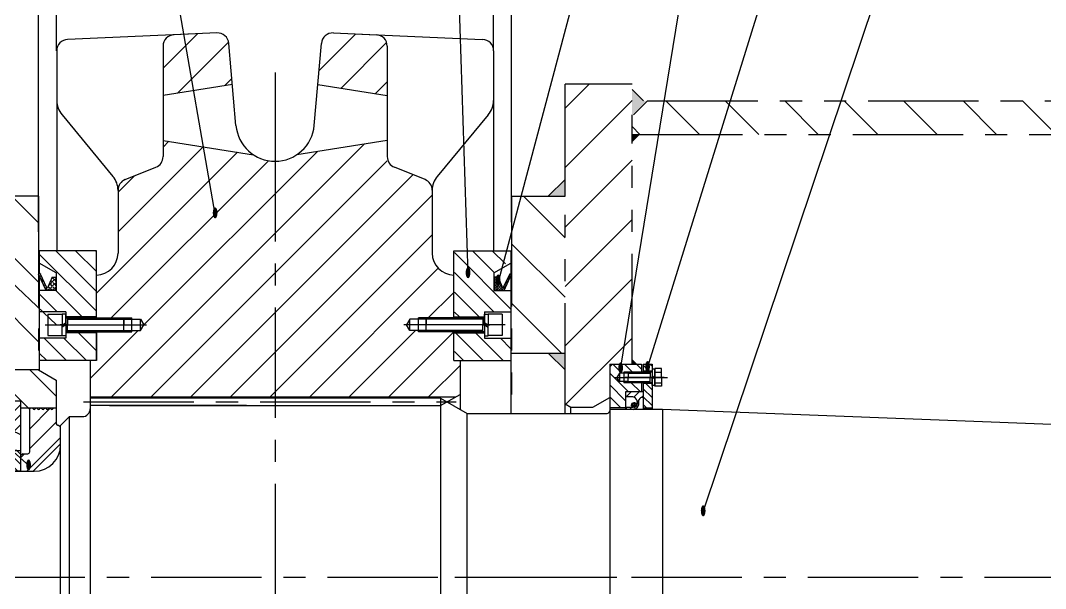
# Model space of a CAD drawing. Header units: millimetres. Extents: x -2 to 4202, y -110 to 2972.
# Drawn here: x 939 to 2100, y 1665 to 2309 of the extents above; entities that cross this region are included whole.
import ezdxf
from ezdxf.enums import TextEntityAlignment as Align

# ---------------------------------------------------------------- set-up
doc = ezdxf.new("R2010")
doc.units = ezdxf.units.MM
doc.header["$LTSCALE"] = 100
doc.linetypes.add('G', pattern=[2, 1.25, -0.25, 0.25, -0.25])
doc.linetypes.add('K', pattern=[2.5, 1.25, -0.25, 0.25, -0.25, 0.25, -0.25])
for name, color, linetype in [('01', 7, 'Continuous'), ('02', 1, 'Continuous'), ('05', 4, 'G'), ('07', 6, 'K'), ('08', 1, 'Continuous'), ('10', 1, 'Continuous'), ('11', 3, 'Continuous')]:
    doc.layers.add(name, color=color, linetype=linetype)
doc.styles.get("Standard").update_dxf_attribs({"font": 'isocp', "width": 0.707, "bigfont": 'intecad.shx'})
doc.dimstyles.new('INTE', dxfattribs={"dimscale": 10, "dimtxt": 3.5, "dimasz": 3, "dimexe": 3, "dimexo": 0, "dimgap": 1, "dimtad": 1, "dimdec": 3, "dimdsep": 46, "dimtxsty": 'Standard', "dimcen": 0, "dimclrd": 1, "dimclre": 1, "dimclrt": 3, "dimaunit": 1, "dimadec": 0, "dimazin": 0, "dimtfac": 1, "dimtdec": 3, "dimtmove": 0, "dimatfit": 0, "dimfxl": 0, "dimarcsym": 0})
pattern_1 = [(315, (-2962.98, 6783.264), (33.67596, 33.67596), [])]

# ---------------------------------------------------------------- blocks, each defined once
blk = doc.blocks.new('etgregres')
at = {"layer": '02'}
for p, q in [((630.2, 1536.3), (585.2, 1581.3)), ((585.3, 1536.3), (552.6, 1569)), ((675.1, 1536.3), (640.1, 1571.3)), ((720, 1536.3), (685, 1571.3)), ((764.9, 1536.3), (729.9, 1571.3)), ((818.8, 1527.3), (774.8, 1571.3)), ((849.6, 1541.4), (819.7, 1571.3)), ((849.6, 1137.3), (841.6, 1145.3)), ((616.2, 1101.3), (581.2, 1136.3)), ((661.1, 1101.3), (626.1, 1136.3)), ((706, 1101.3), (671, 1136.3)), ((750.9, 1101.3), (715.9, 1136.3)), ((795.8, 1101.3), (760.8, 1136.3)), ((836.6, 1105.3), (805.7, 1136.3)), ((581.3, 1091.3), (552.6, 1120))]:
    blk.add_line(p, q, dxfattribs=at)
blk = doc.blocks.new('wertgreter')
at = {"layer": '10'}
h = blk.add_hatch(dxfattribs=at)
h.set_pattern_fill('U', color=256, scale=8, angle=45, style=0, pattern_type=0)
h.set_pattern_definition([(45, (-492.103, 1336.257), (-5.65685, 5.65685), [])])
edge = h.paths.add_edge_path()
edge.add_line((-652.1, 1536.3), (-652.1, 1497.5))
edge.add_arc((-572.1, 1336.3), 180, 90.9815, 116.3878, ccw=False)
edge.add_line((-575.2, 1516.2), (-575.2, 1532.7))
edge.add_line((-575.2, 1532.7), (-577.7, 1536.3))
edge.add_line((-577.7, 1536.3), (-652.1, 1536.3))
edge = h.paths.add_edge_path()
edge.add_line((-492.1, 1536.3), (-566.6, 1536.3))
edge.add_line((-566.6, 1536.3), (-569, 1532.7))
edge.add_line((-569, 1532.7), (-569, 1516.2))
edge.add_arc((-572.1, 1336.3), 180, 63.6122, 89.0185, ccw=False)
edge.add_line((-492.1, 1497.5), (-492.1, 1536.3))
edge = h.paths.add_edge_path()
edge.add_line((-652.1, 1175), (-652.1, 1136.3))
edge.add_line((-652.1, 1136.3), (-577.7, 1136.3))
edge.add_line((-577.7, 1136.3), (-575.2, 1139.8))
edge.add_line((-575.2, 1139.8), (-575.2, 1156.3))
edge.add_arc((-572.1, 1336.3), 180, 243.6122, 269.0185, ccw=False)
edge = h.paths.add_edge_path()
edge.add_line((-492.1, 1136.3), (-492.1, 1175))
edge.add_arc((-572.1, 1336.3), 180, 270.9815, 296.3878, ccw=False)
edge.add_line((-569, 1156.3), (-569, 1139.8))
edge.add_line((-569, 1139.8), (-566.6, 1136.3))
edge.add_line((-566.6, 1136.3), (-492.1, 1136.3))
h = blk.add_hatch(dxfattribs=at)
h.set_pattern_fill('U', color=256, scale=2, angle=45, style=0, pattern_type=0)
h.set_pattern_definition([(45, (-492.1026, 1336.2573), (-1.414214, 1.414214), [])])
h.paths.add_polyline_path([(-572.1, 1504.1), (-589.3, 1504.1), (-586.6, 1494.1), (-572.1, 1494.1), (-557.6, 1494.1), (-554.9, 1504.1)])
h.paths.add_polyline_path([(-554.9, 1168.4), (-557.6, 1178.4), (-572.1, 1178.4), (-586.6, 1178.4), (-589.3, 1168.4), (-572.1, 1168.4)])
h = blk.add_hatch(dxfattribs=at)
h.set_pattern_fill('U', color=256, scale=8, angle=135, style=0, pattern_type=0)
h.set_pattern_definition([(135, (-492.103, 1336.257), (-5.65685, -5.65685), [])])
edge = h.paths.add_edge_path()
edge.add_line((-652.1, 1479.7), (-652.1, 1456.3))
edge.add_line((-652.1, 1456.3), (-492.1, 1456.3))
edge.add_line((-492.1, 1456.3), (-492.1, 1479.7))
edge.add_arc((-492.1, 1636.3), 156.5, 245.2592, 270, ccw=False)
edge.add_line((-557.6, 1494.1), (-572.1, 1494.1))
edge.add_line((-572.1, 1494.1), (-586.6, 1494.1))
edge.add_arc((-652.1, 1636.3), 156.5, 270, 294.7408, ccw=False)
edge = h.paths.add_edge_path()
edge.add_line((-586.6, 1178.4), (-572.1, 1178.4))
edge.add_line((-572.1, 1178.4), (-557.6, 1178.4))
edge.add_arc((-492.1, 1036.3), 156.5, 90, 114.7408, ccw=False)
edge.add_line((-492.1, 1192.8), (-492.1, 1216.2))
edge.add_line((-492.1, 1216.2), (-652.1, 1216.3))
edge.add_line((-652.1, 1216.3), (-652.1, 1192.8))
edge.add_arc((-652.1, 1036.3), 156.5, 65.2592, 90, ccw=False)
at = {"layer": '01'}
for p, q in [((-652.1, 1456.3), (-652.1, 1536.3)), ((-577.7, 1536.3), (-652.1, 1536.3)), ((-575.2, 1532.7), (-577.7, 1536.3)), ((-569, 1532.7), (-566.6, 1536.3)), ((-566.6, 1536.3), (-492.1, 1536.3)), ((-492.1, 1456.3), (-492.1, 1536.3)), ((-575.2, 1516.2), (-575.2, 1532.7)), ((-575.2, 1532.7), (-572.1, 1532.7)), ((-569, 1532.7), (-572.1, 1532.7)), ((-569, 1516.2), (-569, 1532.7)), ((-592.2, 1515.1), (-586.6, 1494.1)), ((-552, 1515.1), (-557.6, 1494.1)), ((-643.7, 1501.4), (-638.1, 1480.4)), ((-572.1, 1504.1), (-589.3, 1504.1)), ((-572.1, 1504.1), (-554.9, 1504.1)), ((-500.5, 1501.4), (-506.1, 1480.4)), ((-586.6, 1494.1), (-572.1, 1494.1)), ((-557.6, 1494.1), (-572.1, 1494.1)), ((-492.1, 1456.3), (-652.1, 1456.3)), ((-652.1, 1216.3), (-652.1, 1136.3)), ((-492.1, 1216.3), (-652.1, 1216.3)), ((-492.1, 1216.3), (-492.1, 1136.3)), ((-643.7, 1171.1), (-638.1, 1192.2)), ((-500.5, 1171.1), (-506.1, 1192.2)), ((-592.2, 1157.4), (-586.6, 1178.4)), ((-586.6, 1178.4), (-572.1, 1178.4)), ((-557.6, 1178.4), (-572.1, 1178.4)), ((-552, 1157.4), (-557.6, 1178.4)), ((-572.1, 1168.4), (-589.3, 1168.4)), ((-572.1, 1168.4), (-554.9, 1168.4)), ((-575.2, 1156.3), (-575.2, 1139.8)), ((-569, 1156.3), (-569, 1139.8)), ((-575.2, 1139.8), (-577.7, 1136.3)), ((-575.2, 1139.8), (-572.1, 1139.8)), ((-569, 1139.8), (-572.1, 1139.8)), ((-569, 1139.8), (-566.6, 1136.3)), ((-577.7, 1136.3), (-652.1, 1136.3)), ((-566.6, 1136.3), (-492.1, 1136.3))]:
    blk.add_line(p, q, dxfattribs=at)
for centre, radius, start, end in [((-572.1, 1336.3), 180, 90, 116.3878), ((-572.1, 1336.3), 180, 63.6122, 90), ((-652.1, 1636.3), 156.5, 270, 294.7408), ((-492.1, 1636.3), 156.5, 245.2592, 270), ((-652.1, 1036.3), 156.5, 65.2592, 90), ((-492.1, 1036.3), 156.5, 90, 114.7408), ((-572.1, 1336.3), 180, 243.6122, 270), ((-572.1, 1336.3), 180, 270, 296.3878)]:
    blk.add_arc(centre, radius, start, end, dxfattribs=at)
blk = doc.blocks.new('*U295')
at = {"layer": '01'}
for p, q in [((-12.2, 4.1), (-12.2, 0)), ((0, 4.1), (-12.2, 4.1)), ((-12.2, 0), (0, 0)), ((0, 0), (-2.4, 4.1)), ((0, 4.1), (2.4, 0)), ((0, 4.1), (12.2, 4.1)), ((12.2, 0), (0, 0)), ((12.2, 4.1), (12.2, 0))]:
    blk.add_line(p, q, dxfattribs=at)
at = {"layer": '05'}
blk.add_line((0, 6.2), (0, -2.1), dxfattribs=at)
blk = doc.blocks.new('*D317')
at = {"layer": '08', "color": 1, "lineweight": -2}
for p, q in [((979.6, 2274.6), (979.6, 2409.7)), ((1474.6, 2274.6), (1474.6, 2409.7)), ((1009.6, 2379.7), (1444.6, 2379.7))]:
    blk.add_line(p, q, dxfattribs=at)
at = {"layer": '08', "color": 1}
for points in [[(1009.6, 2384.7), (1009.6, 2374.7), (979.6, 2379.7)], [(1444.6, 2384.7), (1444.6, 2374.7), (1474.6, 2379.7)]]:
    blk.add_solid(points, dxfattribs=at)
at = {"layer": 'Defpoints', "color": 0}
for p in [(1474.6, 2379.7), (979.6, 2274.6), (1474.6, 2274.6)]:
    blk.add_point(p, dxfattribs=at)
at = {"layer": '08', "color": 3, "insert": (1227.1, 2407.2), "char_height": 35, "attachment_point": 5}
blk.add_mtext('495', dxfattribs=at)
blk = doc.blocks.new('*U297')
at = {"layer": '01'}
for p, q in [((-9.2, 3.1), (-9.2, 0)), ((0, 3.1), (-9.2, 3.1)), ((-9.2, 0), (0, 0)), ((0, 0), (-1.8, 3.1)), ((0, 3.1), (1.8, 0)), ((0, 3.1), (9.2, 3.1)), ((9.2, 0), (0, 0)), ((9.2, 3.1), (9.2, 0))]:
    blk.add_line(p, q, dxfattribs=at)
at = {"layer": '05'}
blk.add_line((0, 5.2), (0, -2.1), dxfattribs=at)
blk = doc.blocks.new('*D319')
at = {"layer": '08', "color": 1, "lineweight": -2}
for p, q in [((959.1, 2069.6), (959.1, 2472.9)), ((1495.1, 2080.5), (1495.1, 2472.9)), ((989.1, 2442.9), (1465.1, 2442.9))]:
    blk.add_line(p, q, dxfattribs=at)
at = {"layer": '08', "color": 1}
for points in [[(989.1, 2447.9), (989.1, 2437.9), (959.1, 2442.9)], [(1465.1, 2447.9), (1465.1, 2437.9), (1495.1, 2442.9)]]:
    blk.add_solid(points, dxfattribs=at)
at = {"layer": 'Defpoints', "color": 0}
for p in [(1495.1, 2442.9), (1495.1, 2080.5), (959.1, 2069.6)]:
    blk.add_point(p, dxfattribs=at)
at = {"layer": '08', "color": 3, "insert": (1227.1, 2470.4), "char_height": 35, "attachment_point": 5}
blk.add_mtext('536', dxfattribs=at)
blk = doc.blocks.new('*D323')
at = {"layer": '08', "color": 1, "lineweight": -2}
for p, q in [((632.1, 1997.9), (632.1, 2548.2)), ((2518, 1859.9), (2518, 2548.2)), ((662.1, 2518.2), (2488, 2518.2))]:
    blk.add_line(p, q, dxfattribs=at)
at = {"layer": '08', "color": 1}
for points in [[(662.1, 2523.2), (662.1, 2513.2), (632.1, 2518.2)], [(2488, 2523.2), (2488, 2513.2), (2518, 2518.2)]]:
    blk.add_solid(points, dxfattribs=at)
at = {"layer": 'Defpoints', "color": 0}
for p in [(2518, 2518.2), (632.1, 1997.9), (2518, 1859.9)]:
    blk.add_point(p, dxfattribs=at)
at = {"layer": '08', "color": 3, "insert": (1575.1, 2545.7), "char_height": 35, "attachment_point": 5}
blk.add_mtext('1885.9', dxfattribs=at)

msp = doc.modelspace()

# ---------------------------------------------------------------- hatches: boundary and pattern name
at = {"layer": '02', "linetype": 'Continuous'}
h = msp.add_hatch(dxfattribs=at)
h.set_pattern_fill('ANSI31', color=1, scale=10, style=0)
h.set_pattern_definition([(45, (-1408.153, 240.72), (-22.45064, 22.45064), [])])
h.paths.add_polyline_path([(1174.6481, 2283.136, 0.401490667), (1161.1305, 2294.9906), (1112.5571, 2292.8698, 0.401490667), (1100.1241, 2279.8822), (1100.1241, 2224.1122), (1178.7203, 2236.5906)])
h.paths.add_polyline_path([(1354.1241, 2279.8822, 0.401490667), (1341.6912, 2292.8698), (1317.4045, 2293.9302), (1293.1178, 2294.9906, 0.401490667), (1279.6002, 2283.136), (1275.528, 2236.5906), (1354.1241, 2224.1122)])
h.paths.add_polyline_path([(1405.1241, 2116.6268, 0.306216487), (1396.9726, 2128.6888), (1362.2757, 2142.6356), (1354.1241, 2145.9122), (1354.1241, 2154.6976), (1354.1241, 2173.1122), (1251.7726, 2156.8622, -0.147822369), (1227.1241, 2149.4122), (1227.1241, 2137.8373), (1227.1241, 1882.4122), (1431.0742, 1882.4122), (1436.6241, 1885.6165), (1436.6241, 1923.7822), (1429.5741, 1923.7822), (1429.5741, 1955.9122), (1389.5741, 1955.9122), (1389.5741, 1957.5122), (1379.5741, 1957.5122), (1375.8791, 1963.9122), (1379.5741, 1970.3122), (1389.5741, 1970.3122), (1389.5741, 1971.9122), (1429.5741, 1971.9122), (1429.5741, 2020.4182, -0.407783976), (1405.1241, 2045.4122)])
h.paths.add_polyline_path([(1429.5741, 1432.0422), (1436.6241, 1432.0422), (1436.6241, 1470.2079), (1431.0742, 1473.4122), (1227.1241, 1473.4122), (1227.1241, 1206.4122, -0.388878732), (1271.4548, 1165.7906), (1281.8646, 1046.8062, 0.388878732), (1294.8151, 1034.9392), (1462.1912, 1042.247, 0.401490667), (1474.6241, 1055.2346), (1474.6241, 1137.4175, 0.169751358), (1469.1793, 1152.9929), (1410.8623, 1223.4768, -0.17454461), (1405.1241, 1239.4136), (1405.1241, 1310.4122, -0.407783976), (1429.5741, 1335.4061)])
h.paths.add_polyline_path([(1227.1241, 1473.4122), (1023.1741, 1473.4122), (1017.6241, 1470.2079), (1017.6241, 1432.0422), (1024.6741, 1432.0422), (1024.6741, 1335.4061, -0.407783976), (1049.1241, 1310.4122), (1049.1241, 1239.4136, -0.17454461), (1043.3859, 1223.4768), (985.0689, 1152.9929, 0.169751358), (979.6241, 1137.4175), (979.6241, 1055.2346, 0.401490667), (992.0571, 1042.247), (1159.4332, 1034.9392, 0.388878732), (1172.3837, 1046.8062), (1182.7935, 1165.7906, -0.388878732), (1227.1241, 1206.4122), (1227.1241, 1217.9871)])
h.paths.add_polyline_path([(1227.1241, 2149.4122, -0.147822369), (1202.4757, 2156.8622), (1100.1241, 2173.1122), (1100.1241, 2154.6976), (1100.1241, 2145.9122), (1091.9726, 2142.6356), (1057.2757, 2128.6888, 0.306216487), (1049.1241, 2116.6268), (1049.1241, 2045.4122, -0.407783976), (1024.6741, 2020.4182), (1024.6741, 1971.9122), (1064.6741, 1971.9122), (1064.6741, 1970.3122), (1074.6741, 1970.3122), (1078.3692, 1963.9122), (1074.6741, 1957.5122), (1064.6741, 1957.5122), (1064.6741, 1955.9122), (1024.6741, 1955.9122), (1024.6741, 1923.7822), (1017.6241, 1923.7822), (1017.6241, 1885.6165), (1023.1741, 1882.4122), (1227.1241, 1882.4122)])
h.paths.add_polyline_path([(1064.6741, 1971.9122), (1024.6741, 1971.9122), (1024.6741, 1970.3122), (1064.6741, 1970.3122)], flags=16)
h.paths.add_polyline_path([(1064.6741, 1957.5122), (1024.6741, 1957.5122), (1024.6741, 1955.9122), (1064.6741, 1955.9122)], flags=16)
h.paths.add_polyline_path([(1429.5741, 1971.9122), (1389.5741, 1971.9122), (1389.5741, 1970.3122), (1429.5741, 1970.3122)], flags=16)
h.paths.add_polyline_path([(1429.5741, 1957.5122), (1389.5741, 1957.5122), (1389.5741, 1955.9122), (1429.5741, 1955.9122)], flags=17)
at = {"layer": '02'}
h = msp.add_hatch(dxfattribs=at)
h.set_pattern_fill('ANSI31', color=256, scale=5, angle=90, style=0)
h.set_pattern_definition([(135, (211.58, 390.212), (-11.22532, -11.22532), [])])
h.paths.add_polyline_path([(1024.6241, 2047.9122), (959.8741, 2047.9122), (959.8741, 2034.0262), (979.1241, 2022.9122), (979.1241, 2002.9122), (970.8424, 2002.9122), (967.6862, 2002.9122), (959.8741, 2019.802), (959.8741, 1983.8574), (964.7495, 1978.9122), (989.8741, 1978.9122), (989.8741, 1972.9122), (1024.6241, 1972.9122)])
h.paths.add_polyline_path([(1024.6241, 1954.9122), (989.8741, 1954.9122), (989.8741, 1951.7122), (989.8741, 1948.9122), (959.8741, 1948.9122), (959.8741, 1923.4122), (1024.6241, 1923.4122)])
at = {"layer": '02', "linetype": 'Continuous'}
h = msp.add_hatch(dxfattribs=at)
h.set_pattern_fill('ANSI31', color=1, scale=5, angle=90, style=0)
h.set_pattern_definition([(135, (212.33, 390.212), (-11.22532, -11.22532), [])])
h.paths.add_polyline_path([(1430.3741, 1972.9122), (1464.3741, 1972.9122), (1464.3741, 1976.1122), (1464.3741, 1978.9122), (1494.3741, 1978.9122), (1494.3741, 2002.9122), (1475.8741, 2002.9122), (1475.8741, 2022.9122), (1487.075, 2029.379), (1491.9219, 2047.9122), (1430.3741, 2047.9122)])
h.paths.add_polyline_path([(1464.3741, 1948.9122), (1464.3741, 1954.9122), (1430.3741, 1954.9122), (1430.3741, 1923.4122), (1437.3741, 1923.4122), (1494.3741, 1923.4122), (1494.3741, 1948.9122)])
h.paths.add_polyline_path([(1442.0305, 2016.1415), (1451.5123, 2016.1415), (1451.5123, 2028.4492), (1442.0305, 2028.4492)], flags=24)
at = {"layer": '02'}
h = msp.add_hatch(dxfattribs=at)
h.set_pattern_fill('ANGLE', color=256, scale=0.5, angle=45, style=0)
h.set_pattern_definition([(45, (211.5802, 390.212), (-2.4695704, 2.4695704), [2.54, -0.9525]), (135, (211.5802, 390.212), (-2.4695704, -2.4695704), [2.54, -0.9525])])
h.paths.add_polyline_path([(979.1241, 2017.9122), (974.5027, 2017.9122), (969.3715, 2005.768), (968.5688, 2005.768), (960.9394, 2022.2631), (959.1241, 2021.4235), (967.6862, 2002.9122), (979.1241, 2002.9122)])
at = {"layer": '02', "linetype": 'Continuous'}
h = msp.add_hatch(dxfattribs=at)
h.set_pattern_fill('ANGLE', color=1, scale=0.3, angle=45, style=0)
h.set_pattern_definition([(45, (211.5802, 390.212), (-1.4817423, 1.4817423), [1.524, -0.5715]), (135, (211.5802, 390.212), (-1.4817423, -1.4817423), [1.524, -0.5715])])
h.paths.add_polyline_path([(1479.7456, 2017.9122), (1475.1241, 2017.9122), (1475.1241, 2002.9122), (1486.5621, 2002.9122), (1495.1241, 2021.4235), (1493.3089, 2022.2631), (1485.6794, 2005.768), (1484.8768, 2005.768)])
h.paths.add_polyline_path([(1475.3857, 2007.911), (1484.8676, 2007.911), (1484.8676, 2020.2187), (1475.3857, 2020.2187)], flags=24)
h = msp.add_hatch(dxfattribs=at)
h.set_pattern_fill('ANSI31', color=1, scale=3, angle=90, style=0)
h.set_pattern_definition([(135, (129.569, 341.655), (-6.735192, -6.735192), [])])
h.paths.add_polyline_path([(1624.2241, 1485.9122), (1606.2241, 1485.9122), (1606.2241, 1439.4122), (1609.2241, 1436.4122), (1613.8276, 1436.4122), (1619.6088, 1446.6122), (1617.2241, 1446.6122), (1614.4529, 1451.4122), (1617.2241, 1456.2122), (1622.2241, 1456.2122), (1622.2241, 1457.4122), (1625.73, 1457.4122), (1631.6813, 1467.9122), (1624.2241, 1467.9122)])
h.paths.add_polyline_path([(1627.3241, 1445.4122), (1622.2241, 1445.4122), (1622.2241, 1446.6122), (1619.6088, 1446.6122), (1613.8276, 1436.4122), (1642.2241, 1436.4122), (1642.2241, 1445.4122)])
h.paths.add_polyline_path([(1642.2241, 1457.4122), (1642.2241, 1467.9122), (1631.6813, 1467.9122), (1625.73, 1457.4122), (1627.3241, 1457.4122)])
h.paths.add_polyline_path([(1642.2241, 1887.9122), (1642.2241, 1898.4122), (1627.3241, 1898.4122), (1622.2241, 1898.4122), (1622.2241, 1899.6122), (1617.2241, 1899.6122), (1614.4529, 1904.4122), (1617.2241, 1909.2122), (1622.2241, 1909.2122), (1622.2241, 1910.4122), (1627.3241, 1910.4122), (1642.2241, 1910.4122), (1642.2241, 1919.4122), (1631.6241, 1919.4122), (1609.2241, 1919.4122), (1606.2241, 1916.4122), (1606.2241, 1869.9122), (1624.2241, 1869.9122), (1624.2241, 1887.9079), (1624.2241, 1887.9122)])
h.paths.add_polyline_path([(1614.1996, 1908.2347), (1623.6815, 1908.2347), (1623.6815, 1920.5423), (1614.1996, 1920.5423)], flags=9)
msp.add_hatch(color=1, dxfattribs=at).paths.add_polyline_path([(1631.6241, 1919.4122), (1631.6241, 1924.4122), (1636.6241, 1919.4122)])
h = msp.add_hatch(dxfattribs=at)
h.set_pattern_fill('ANSI31', color=1, scale=2, angle=90, style=0)
h.set_pattern_definition([(135, (-192.781, 1.672), (-4.490128, -4.490128), [])])
h.paths.add_polyline_path([(1644.2241, 1919.4122), (1644.2241, 1911.4122), (1654.2241, 1911.4122), (1654.2241, 1913.6122), (1654.2241, 1919.4122)])
h.paths.add_polyline_path([(1654.2241, 1897.4122), (1644.2241, 1897.4122), (1644.2241, 1869.9119), (1654.2241, 1869.9119)])
h.paths.add_polyline_path([(1654.2241, 1485.9125), (1644.2241, 1485.9125), (1644.2241, 1473.5507), (1644.2241, 1467.9122), (1644.2241, 1458.4122), (1654.2241, 1458.4122), (1654.2241, 1460.6122)])
h.paths.add_polyline_path([(1654.2241, 1436.4122), (1654.2241, 1444.4122), (1644.2241, 1444.4122), (1644.2241, 1436.4122)])
h = msp.add_hatch(dxfattribs=at)
h.set_pattern_fill('ANSI31', color=1, scale=2, style=0)
h.set_pattern_definition([(45, (-192.781, 1.672), (-4.490128, 4.490128), [])])
h.paths.add_polyline_path([(1632.5583, 1882.2736), (1624.2241, 1882.2736), (1624.2241, 1887.9122), (1644.2241, 1887.9122), (1644.2241, 1882.2736), (1644.2241, 1881.4607), (1642.0395, 1881.4607, 0.250682851), (1640.3758, 1880.5706), (1639.3233, 1878.993), (1639.3233, 1876.0398, -0.377139137), (1633.2786, 1867.9119), (1625.1354, 1867.9119), (1625.1354, 1870.6712), (1632.3426, 1870.6712, 0.139801998), (1633.8202, 1870.2498, 0.237723801), (1636.0718, 1871.3845, 0.566431436)])
at = {"layer": '02'}
h = msp.add_hatch(dxfattribs=at)
h.set_pattern_fill('ANSI31', color=256, scale=5, style=0)
h.set_pattern_definition([(45, (211.58, 390.212), (-11.22532, 11.22532), [])])
h.paths.add_polyline_path([(984.1241, 1847.9122), (982.1241, 1849.9122), (981.1241, 1849.9122, -0.414213562), (979.1241, 1851.9122), (979.1241, 1867.9122), (979.1241, 1869.4122), (976.0606, 1869.4122, 0.341998713), (975.5765, 1869.0372, -0.774596669), (972.6718, 1869.0372, 0.341998713), (972.1877, 1869.4122), (971.0606, 1869.4122, 0.341998713), (970.5765, 1869.0372, -0.774596669), (967.6718, 1869.0372, 0.341998713), (967.1877, 1869.4122), (966.0606, 1869.4122, 0.341998713), (965.5765, 1869.0372, -0.774596669), (962.6718, 1869.0372, 0.341998713), (962.1877, 1869.4122), (961.0606, 1869.4122, 0.341998713), (960.5765, 1869.0372, -0.774596669), (957.6718, 1869.0372, 0.341998713), (957.1877, 1869.4122), (956.0606, 1869.4122, 0.341998713), (955.5765, 1869.0372, -0.774596669), (952.6718, 1869.0372, 0.341998713), (952.1877, 1869.4122), (949.1241, 1869.4122), (949.1241, 1819.9122, -0.414213562), (947.1241, 1817.9122), (941.1241, 1817.9122), (939.1241, 1815.9122), (939.1241, 1797.9122), (953.1241, 1797.9122), (984.1241, 1828.9122)])
h.paths.add_polyline_path([(984.1241, 1526.9122), (953.1241, 1557.9122), (941.1241, 1557.9122), (941.1241, 1537.9122), (947.1241, 1537.9122, -0.414213562), (949.1241, 1535.9122), (949.1241, 1486.4122), (952.1877, 1486.4122, 0.341998713), (952.6718, 1486.7872, -0.774596669), (955.5765, 1486.7872, 0.341998713), (956.0606, 1486.4122), (957.1877, 1486.4122, 0.341998713), (957.6718, 1486.7872, -0.774596669), (960.5765, 1486.7872, 0.341998713), (961.0606, 1486.4122), (962.1877, 1486.4122, 0.341998713), (962.6718, 1486.7872, -0.774596669), (965.5765, 1486.7872, 0.341998713), (966.0606, 1486.4122), (967.1877, 1486.4122, 0.341998713), (967.6718, 1486.7872, -0.774596669), (970.5765, 1486.7872, 0.625583251), (971.4578, 1486.6085), (971.6541, 1486.4122), (972.1877, 1486.4122, 0.341998713), (972.6718, 1486.7872, -0.774596669), (975.5765, 1486.7872, 0.341998713), (976.0606, 1486.4122), (979.1241, 1486.4122), (979.1241, 1487.9122), (979.1241, 1503.9122, -0.414213562), (981.1241, 1505.9122), (982.1241, 1505.9122), (984.1241, 1507.9122)])
h.paths.add_polyline_path([(943.3784, 1798.1747), (952.8603, 1798.1747), (952.8603, 1810.4824), (943.3784, 1810.4824)], flags=24)
h.paths.add_polyline_path([(943.3784, 1545.3419), (952.8603, 1545.3419), (952.8603, 1557.6496), (943.3784, 1557.6496)], flags=24)
at = {"layer": '07', "linetype": 'K'}
h = msp.add_hatch(color=6, dxfattribs=at)
h.paths.add_polyline_path([(1647.6241, 2217.9122), (1631.6241, 2201.9122), (1631.6241, 2217.9122)])
h.paths.add_polyline_path([(1644.6241, 2217.9122), (1631.6241, 2217.9122), (1631.6241, 2230.9122)])
h = msp.add_hatch(dxfattribs=at)
h.set_pattern_fill('ANSI31', color=6, scale=15, angle=-90, style=0)
h.set_pattern_definition(pattern_1)
h.paths.add_polyline_path([(1631.6241, 1175.9122), (1631.6241, 1155.4122), (1649.1241, 1137.9122), (2199.6241, 1137.9122), (2215.6241, 1153.9122), (2215.6241, 1175.9122)])
h.paths.add_polyline_path([(2215.6241, 2179.9122), (2215.6241, 2201.9122), (2199.6241, 2217.9122), (1649.1241, 2217.9122), (1631.6241, 2200.4122), (1631.6241, 2179.9122)])
for points in [[(1631.6241, 2179.9122), (1631.6241, 2171.9122), (1639.6241, 2179.9122)], [(1555.6241, 2109.9122), (1555.6241, 2128.9122), (1536.6241, 2109.9122)], [(1555.6241, 1931.9122), (1555.6241, 1912.9122), (1536.6241, 1931.9122)]]:
    msp.add_hatch(color=6, dxfattribs=at).paths.add_polyline_path(points)
h = msp.add_hatch(dxfattribs=at)
h.set_pattern_fill('ANSI31', color=6, scale=15, angle=-90, style=0)
h.set_pattern_definition([(315, (-3655.437, 4471.48), (33.67596, 33.67596), [])])
h.paths.add_polyline_path([(959.1241, 2109.9122), (917.6241, 2109.9122), (898.6241, 2090.9122), (898.6241, 1912.9122), (959.1241, 1912.9122)])
h.paths.add_polyline_path([(959.1241, 1442.9122), (898.6241, 1442.9122), (898.6241, 1304.2713), (917.6241, 1319.4122), (959.1241, 1319.4122)])
h.paths.add_polyline_path([(959.1241, 1304.2713), (959.1241, 1319.4122), (917.6241, 1319.4122), (917.6241, 1304.2713)])
h.paths.add_polyline_path([(917.6241, 1304.2713), (917.6241, 1283.5523), (959.1241, 1283.5523), (959.1241, 1304.2713)])
h.paths.add_polyline_path([(917.6241, 1245.9122), (959.1241, 1245.9122), (959.1241, 1283.5523), (917.6241, 1283.5523)])
h.paths.add_polyline_path([(898.6241, 1264.9122), (917.6241, 1245.9122), (917.6241, 1283.5523), (898.6241, 1283.5523)])
h.paths.add_polyline_path([(898.6241, 1304.2713), (898.6241, 1283.5523), (917.6241, 1283.5523), (917.6241, 1304.2713)])
h.paths.add_polyline_path([(917.6241, 1304.2713), (917.6241, 1319.4122), (898.6241, 1304.2713)])
h = msp.add_hatch(dxfattribs=at)
h.set_pattern_fill('ANSI31', color=6, scale=15, angle=-90, style=0)
h.set_pattern_definition(pattern_1)
h.paths.add_polyline_path([(1555.6241, 2109.9122), (1495.1241, 2109.9122), (1495.1241, 1931.9122), (1555.6241, 1931.9122)])
h.paths.add_polyline_path([(1555.6241, 1423.9122), (1495.1241, 1423.9122), (1495.1241, 1245.9122), (1555.6241, 1245.9122)])

# ---------------------------------------------------------------- linework, layer by layer
for p, q in [((1161.1305, 2294.9906), (1112.5571, 2292.8698)), ((1293.1178, 2294.9906), (1341.6912, 2292.8698)), ((1100.1241, 2279.8822), (1100.1241, 2154.6976)), ((1182.7935, 2190.0338), (1174.6481, 2283.136)), ((1271.4548, 2190.0338), (1279.6002, 2283.136)), ((1354.1241, 2279.8822), (1354.1241, 2154.6976)), ((1474.6241, 2274.621), (1474.6241, 2047.9122)), ((959.8741, 2047.9122), (959.8741, 2021.7704)), ((1494.3741, 2047.9122), (1494.3741, 2021.7704)), ((959.8741, 2019.802), (959.8741, 1912.4792)), ((1494.3741, 2019.802), (1494.3741, 1863.5917))]:
    msp.add_line(p, q)
for centre, radius, start, end in [((1113.1241, 2279.8822), 13, 92.5, 180), ((1161.6976, 2282.0029), 13, 5, 92.5), ((1292.5507, 2282.0029), 13, 87.5, 175), ((1341.1241, 2279.8822), 13, 0, 87.5), ((1227.1241, 2193.9122), 44.5, 185, 355)]:
    msp.add_arc(centre, radius, start, end)
at = {"layer": '01'}
for p, q in [((1136.8438, 2293.9302), (992.0571, 2287.6087)), ((1317.4045, 2293.9302), (1462.1912, 2287.6087)), ((979.6241, 2274.621), (979.6241, 2047.9122)), ((985.6624, 2202.1141), (1043.3859, 2132.3476)), ((1468.5859, 2202.1141), (1410.8623, 2132.3476)), ((1100.1241, 2173.1122), (1202.4757, 2156.8622)), ((1354.1241, 2173.1122), (1251.7726, 2156.8622)), ((1024.6241, 1971.9122), (1024.6241, 2047.9122)), ((1429.6241, 1971.9122), (1429.6241, 2047.9122)), ((979.1241, 2022.9122), (959.8741, 2034.0262)), ((1475.1241, 2022.9122), (1494.3741, 2034.0262)), ((960.9394, 2022.2631), (959.1241, 2021.4235)), ((967.6862, 2002.9122), (959.1241, 2021.4235)), ((959.1241, 2021.4235), (959.1241, 2021.4235)), ((968.5688, 2005.768), (960.9394, 2022.2631)), ((1485.6794, 2005.768), (1493.3089, 2022.2631)), ((1486.5621, 2002.9122), (1495.1241, 2021.4235)), ((1493.3089, 2022.2631), (1495.1241, 2021.4235)), ((1495.1241, 2021.4235), (1495.1241, 2021.4235)), ((969.7741, 1975.9122), (985.7741, 1975.9122)), ((969.7741, 1975.9122), (969.7741, 1951.9122)), ((985.7741, 1975.9122), (985.7741, 1963.9122)), ((1484.4741, 1975.9122), (1468.4741, 1975.9122)), ((1468.4741, 1975.9122), (1468.4741, 1963.9122)), ((1484.4741, 1975.9122), (1484.4741, 1951.9122)), ((985.7741, 1951.9122), (985.7741, 1963.9122)), ((989.8741, 1971.9122), (1055.7741, 1971.9122)), ((991.7741, 1971.9122), (991.7741, 1963.9122)), ((991.7741, 1955.9122), (991.7741, 1963.9122)), ((1055.7741, 1971.9122), (1055.7741, 1963.9122)), ((1055.7741, 1955.9122), (1055.7741, 1971.9122)), ((1055.7741, 1955.9122), (1055.7741, 1963.9122)), ((1064.6241, 1955.9122), (1064.6241, 1971.9122)), ((1064.6241, 1970.3122), (1074.6241, 1970.3122)), ((1074.6241, 1957.5122), (1074.6241, 1970.3122)), ((1074.6241, 1970.3122), (1078.3192, 1963.9122)), ((1074.6241, 1957.5122), (1078.3192, 1963.9122)), ((1379.6241, 1970.3122), (1375.9291, 1963.9122)), ((1379.6241, 1957.5122), (1375.9291, 1963.9122)), ((1389.6241, 1970.3122), (1379.6241, 1970.3122)), ((1379.6241, 1957.5122), (1379.6241, 1970.3122)), ((1389.6241, 1955.9122), (1389.6241, 1971.9122)), ((1464.3741, 1971.9122), (1398.3741, 1971.9122)), ((1398.3741, 1971.9122), (1398.3741, 1963.9122)), ((1398.3741, 1955.9122), (1398.3741, 1971.9122)), ((1398.3741, 1955.9122), (1398.3741, 1963.9122)), ((1462.4741, 1971.9122), (1462.4741, 1963.9122)), ((1462.4741, 1955.9122), (1462.4741, 1963.9122)), ((1468.4741, 1951.9122), (1468.4741, 1963.9122)), ((969.7741, 1951.9122), (985.7741, 1951.9122)), ((989.8741, 1955.9122), (1055.7741, 1955.9122)), ((1024.6241, 1955.9122), (1024.6241, 1923.4122)), ((1024.6241, 1923.4122), (1024.6241, 1955.9122)), ((1024.6241, 1923.4122), (1024.6241, 1955.9122)), ((1064.6241, 1957.5122), (1074.6241, 1957.5122)), ((1389.6241, 1957.5122), (1379.6241, 1957.5122)), ((1464.3741, 1955.9122), (1398.3741, 1955.9122)), ((1429.6241, 1923.4122), (1429.6241, 1955.9122)), ((1484.4741, 1951.9122), (1468.4741, 1951.9122)), ((1017.6241, 1923.4122), (1017.6241, 1432.4122)), ((1024.6241, 1923.4122), (1017.6241, 1923.4122)), ((1024.6241, 1923.4122), (1017.6241, 1923.4122)), ((1024.6241, 1923.4122), (1017.6241, 1923.4122)), ((1429.6241, 1923.4122), (1436.6241, 1923.4122)), ((1436.6241, 1923.4122), (1436.6241, 1868.2102)), ((1606.2241, 1919.4122), (1606.2241, 1436.4122)), ((1606.2241, 1919.4122), (1631.6241, 1919.4122)), ((1644.2241, 1919.4122), (1654.2241, 1919.4122)), ((1617.2241, 1909.2122), (1617.2241, 1899.6122)), ((1627.3241, 1910.4122), (1627.3241, 1904.4122)), ((1654.2241, 1910.4122), (1627.3241, 1910.4122)), ((1652.0741, 1910.4122), (1652.0741, 1904.4122)), ((1664.8241, 1914.4272), (1657.3241, 1914.4272)), ((1657.3241, 1914.4272), (1657.3241, 1904.4122)), ((1657.3241, 1910.4122), (1664.8241, 1910.4122)), ((1664.8241, 1904.4122), (1664.8241, 1914.4272)), ((1627.3241, 1898.4122), (1627.3241, 1904.4122)), ((1654.2241, 1898.4122), (1627.3241, 1898.4122)), ((1652.0741, 1898.4122), (1652.0741, 1904.4122)), ((1657.3241, 1894.3972), (1657.3241, 1904.4122)), ((1657.3241, 1898.4122), (1664.8241, 1898.4122)), ((1664.8241, 1894.3972), (1657.3241, 1894.3972)), ((1664.8241, 1904.4122), (1664.8241, 1894.3972)), ((1017.6241, 1882.4122), (1431.9442, 1882.4122)), ((1414.6237, 1872.4122), (1436.6241, 1885.1142)), ((1644.2241, 1887.9122), (1624.2241, 1887.9122)), ((1624.2241, 1887.9122), (1624.2241, 1867.9119)), ((1632.5583, 1882.2736), (1624.2241, 1882.2736)), ((1644.2241, 1881.4607), (1642.0395, 1881.4607)), ((1644.2241, 1882.2736), (1644.2241, 1867.9119)), ((1039.6246, 1872.4122), (1414.6237, 1872.4122)), ((1562.0241, 1870.8022), (1587.2241, 1870.8022)), ((1624.2241, 1869.9122), (1606.2241, 1869.9122)), ((1625.1354, 1870.6712), (1632.3426, 1870.6712)), ((1625.1354, 1867.9119), (1625.1354, 1870.6712)), ((1640.3758, 1880.5706), (1639.3233, 1878.993)), ((1639.3233, 1876.0398), (1639.3233, 1878.993)), ((1666.2241, 1867.9125), (1606.2241, 1867.9122))]:
    msp.add_line(p, q, dxfattribs=at)
at = {"layer": '01', "color": 7, "linetype": 'Continuous'}
for p, q in [((1178.856, 2236.6122), (1100.1241, 2224.1122)), ((1275.3923, 2236.6122), (1354.1241, 2224.1122)), ((1057.2757, 2128.6888), (1091.9726, 2142.6356)), ((1396.9726, 2128.6888), (1362.2757, 2142.6356)), ((1049.1241, 2120.5942), (1049.1241, 2045.4122)), ((1405.1241, 2116.4107), (1405.1241, 2045.4122)), ((1024.6241, 2047.9122), (959.8741, 2047.9122)), ((1429.6241, 2047.9122), (1494.3741, 2047.9122)), ((979.1241, 2022.9122), (979.1241, 2002.9122)), ((1475.1241, 2022.9122), (1475.1241, 2002.9122)), ((974.5027, 2017.9122), (969.3715, 2005.768)), ((974.5027, 2017.9122), (979.1241, 2017.9122)), ((1479.7456, 2017.9122), (1475.1241, 2017.9122)), ((1479.7456, 2017.9122), (1484.8768, 2005.768)), ((979.1241, 2002.9122), (960.6241, 2002.9122)), ((969.3715, 2005.768), (968.5688, 2005.768)), ((979.1241, 2002.9122), (970.8424, 2002.9122)), ((1475.1241, 2002.9122), (1483.4059, 2002.9122)), ((1475.1241, 2002.9122), (1493.6241, 2002.9122)), ((1484.8768, 2005.768), (1485.6794, 2005.768)), ((989.8741, 1978.9122), (959.8741, 1978.9122)), ((989.8741, 1978.9122), (989.8741, 1948.9122)), ((1464.3741, 1978.9122), (1464.3741, 1948.9122)), ((1464.3741, 1978.9122), (1494.3741, 1978.9122)), ((1024.6241, 1972.9122), (989.8741, 1972.9122)), ((1024.1241, 1971.9122), (1055.7741, 1971.9122)), ((1055.7741, 1970.3122), (1064.6241, 1970.3122)), ((1398.3741, 1970.3122), (1389.6241, 1970.3122)), ((1430.1241, 1971.9122), (1398.3741, 1971.9122)), ((1429.6241, 1972.9122), (1464.3741, 1972.9122)), ((1024.6241, 1954.9122), (989.8741, 1954.9122)), ((1024.1241, 1955.9122), (1055.7741, 1955.9122)), ((1055.7741, 1957.5122), (1064.6241, 1957.5122)), ((1398.3741, 1957.5122), (1389.6241, 1957.5122)), ((1430.1241, 1955.9122), (1398.3741, 1955.9122)), ((1429.6241, 1954.9122), (1464.3741, 1954.9122)), ((989.8741, 1948.9122), (959.8741, 1948.9122)), ((1464.3741, 1948.9122), (1494.3741, 1948.9122)), ((1024.6241, 1923.4122), (959.8741, 1923.4122)), ((1024.6241, 1923.4122), (961.1241, 1923.4122)), ((1024.6241, 1923.4122), (961.1241, 1923.4122)), ((1429.6241, 1923.4122), (1494.3741, 1923.4122)), ((1609.2241, 1919.4122), (1606.2241, 1916.4122)), ((1631.6241, 1919.4122), (1642.2241, 1919.4122)), ((1642.2241, 1919.4122), (1642.2241, 1910.4122)), ((1644.2241, 1919.4122), (1644.2241, 1910.4122)), ((1654.2241, 1919.4122), (1654.2241, 1867.9119)), ((959.1241, 1912.9122), (734.1241, 1912.9122)), ((956.1241, 1912.9122), (898.6241, 1912.9122)), ((959.1241, 1912.9122), (979.1241, 1901.3652)), ((1617.2241, 1909.2122), (1614.4529, 1904.4122)), ((1622.2241, 1909.2122), (1617.2241, 1909.2122)), ((1622.2241, 1910.4122), (1622.2241, 1898.4122)), ((1627.3241, 1909.2122), (1622.2241, 1909.2122)), ((1654.2241, 1911.4122), (1644.2241, 1911.4122)), ((979.1241, 1901.3652), (979.1241, 1867.9122)), ((1617.2241, 1899.6122), (1614.4529, 1904.4122)), ((1622.2241, 1899.6122), (1617.2241, 1899.6122)), ((1627.3241, 1899.6122), (1622.2241, 1899.6122)), ((1642.2241, 1898.4122), (1642.2241, 1887.9122)), ((1644.2241, 1898.4122), (1644.2241, 1867.9119)), ((1654.2241, 1897.4122), (1644.2241, 1897.4122)), ((1624.2241, 1887.9122), (1624.2241, 1884.3205)), ((1624.2241, 1887.9122), (1624.2241, 1882.2736)), ((1624.2241, 1887.9079), (1624.2241, 1867.9119)), ((1644.2241, 1887.9122), (1644.2241, 1882.2736)), ((1414.6237, 1880.9122), (1017.6241, 1880.9122)), ((1194.6998, 1872.4122), (1017.6241, 1872.4122)), ((1414.6237, 1880.9122), (1414.6237, 1474.9122)), ((1414.6237, 1880.9122), (1444.6237, 1863.5917)), ((1414.6237, 1872.4122), (1414.6237, 1483.4122)), ((1644.2241, 1869.9119), (1654.2241, 1869.9119)), ((979.1241, 1869.4122), (939.1241, 1869.4122)), ((949.1241, 1819.9122), (949.1241, 1869.4122)), ((979.1241, 1867.9122), (979.1241, 1851.9122)), ((984.1241, 1849.9122), (994.1241, 1859.9122)), ((994.1241, 1859.9122), (1008.6241, 1859.9122)), ((994.1241, 1495.9122), (994.1241, 1859.9122)), ((1444.6237, 1863.5917), (1603.2241, 1863.5917)), ((1444.6237, 1492.2327), (1444.6237, 1863.5917)), ((1606.2241, 1867.9119), (1606.2241, 1487.9125)), ((1666.2241, 1867.9122), (1666.2241, 1487.9127)), ((2177.1876, 1848.1027), (1666.2241, 1867.9122)), ((982.1241, 1849.9122), (981.1241, 1849.9122)), ((982.1241, 1849.9122), (984.1241, 1847.9122)), ((984.1241, 1505.9122), (984.1241, 1849.9122)), ((984.1241, 1828.9122), (953.1241, 1797.9122)), ((941.1241, 1817.9122), (939.1241, 1815.9122)), ((941.1241, 1817.9122), (947.1241, 1817.9122)), ((779.1241, 1797.9122), (954.1241, 1797.9122))]:
    msp.add_line(p, q, dxfattribs=at)
at = {"layer": '01'}
for radius in [2.8014, 2.1023]:
    msp.add_circle((1633.8202, 1873.0512), radius, dxfattribs=at)
for centre, radius, start, end in [((992.6241, 2274.621), 13, 92.5, 180), ((1461.6241, 2274.621), 13, 0, 87.5), ((1004.6241, 2218.4069), 25, 180, 220.6706205), ((1449.6241, 2218.4069), 25, 319.3293795, 0), ((1087.1241, 2154.6976), 13, 291.8981928, 0), ((1367.1241, 2154.6976), 13, 180, 248.1018072), ((1024.1241, 2116.4107), 25, 0, 39.6037078), ((1430.1241, 2116.4107), 25, 140.3962922, 180), ((1024.1241, 2045.4122), 25, 271.145992, 0), ((1430.1241, 2045.4122), 25, 180, 268.854008), ((1631.051, 1875.7759), 6.6703, 318.825539, 76.9398567), ((1642.0395, 1879.4607), 2, 90, 146.2922424), ((1631.6794, 1875.4129), 7.6696, 282.0351103, 4.6888003), ((1008.6241, 1868.9122), 9, 270, 360)]:
    msp.add_arc(centre, radius, start, end, dxfattribs=at)
at = {"layer": '01', "color": 7, "linetype": 'Continuous'}
for centre, radius, start, end in [((1062.1241, 2116.6268), 13, 111.8981928, 180), ((1392.1241, 2116.6268), 13, 0, 68.1018072), ((952.1877, 1868.9122), 0.5, 14.4775122, 97.2967564), ((954.1241, 1869.4122), 1.5, 194.4775122, 345.5224878), ((956.0606, 1868.9122), 0.5, 82.7032436, 165.5224878), ((957.1877, 1868.9122), 0.5, 14.4775122, 97.2967564), ((959.1241, 1869.4122), 1.5, 194.4775122, 345.5224878), ((961.0606, 1868.9122), 0.5, 82.7032436, 165.5224878), ((962.1877, 1868.9122), 0.5, 14.4775122, 97.2967564), ((964.1241, 1869.4122), 1.5, 194.4775122, 345.5224878), ((966.0606, 1868.9122), 0.5, 82.7032436, 165.5224878), ((967.1877, 1868.9122), 0.5, 14.4775122, 97.2967564), ((969.1241, 1869.4122), 1.5, 194.4775122, 345.5224878), ((971.0606, 1868.9122), 0.5, 82.7032436, 165.5224878), ((972.1877, 1868.9122), 0.5, 14.4775122, 97.2967564), ((974.1241, 1869.4122), 1.5, 194.4775122, 345.5224878), ((976.0606, 1868.9122), 0.5, 82.7032436, 165.5224878), ((1603.2241, 1866.5917), 3, 270, 0), ((981.1241, 1851.9122), 2, 180, 270), ((954.1241, 1827.9122), 30, 270, 360), ((947.1241, 1819.9122), 2, 270, 0)]:
    msp.add_arc(centre, radius, start, end, dxfattribs=at)
at = {"layer": '02'}
for p, q in [((1159.1651, 2089.6176), (1071.6035, 2592.1992)), ((1445.7111, 2021.8253), (1427.3033, 2592.1992)), ((1633.5159, 2592.1992), (1480.3053, 2014.0018)), ((1618.6302, 1913.9184), (1729.1506, 2592.1992)), ((1649.1168, 1915.4122), (1859.096, 2592.1992)), ((1712.141, 1751.8842), (1993.8709, 2592.1992)), ((979.5374, 1963.9122), (578.8433, 2342.6427)), ((1627.3241, 1909.2122), (1652.0741, 1909.2122)), ((1627.3241, 1899.6122), (1652.0741, 1899.6122))]:
    msp.add_line(p, q, dxfattribs=at)
at = {"layer": '02', "color": 1, "linetype": 'Continuous'}
for p, q in [((548.8474, 2162.0431), (948.6808, 1803.7565)), ((991.7741, 1970.3122), (1055.7741, 1970.3122)), ((1055.7741, 1971.9122), (1064.6241, 1971.9122)), ((1398.3741, 1971.9122), (1389.6241, 1971.9122)), ((1462.4741, 1970.3122), (1398.3741, 1970.3122)), ((991.7741, 1957.5122), (1055.7741, 1957.5122)), ((1055.7741, 1955.9122), (1064.6241, 1955.9122)), ((1398.3741, 1955.9122), (1389.6241, 1955.9122)), ((1462.4741, 1957.5122), (1398.3741, 1957.5122)), ((1636.6241, 1919.4122), (1631.6241, 1924.4122)), ((1627.3241, 1910.4122), (1622.2241, 1910.4122)), ((1627.3241, 1898.4122), (1622.2241, 1898.4122))]:
    msp.add_line(p, q, dxfattribs=at)
at = {"layer": '05'}
for p, q in [((1227.1241, 2249.9871), (1227.1241, 2137.8373)), ((1227.1241, 2249.9871), (1227.1241, 2137.8373)), ((966.6217, 1963.9122), (1056.2164, 1963.9122)), ((1021.1241, 1963.9122), (1081.3192, 1963.9122)), ((1433.1241, 1963.9122), (1372.9291, 1963.9122)), ((1487.6266, 1963.9122), (1397.9319, 1963.9122)), ((1667.8891, 1904.4122), (1623.7753, 1904.4122)), ((1630.2899, 1873.0512), (1637.4164, 1873.0512)), ((1633.8202, 1876.2266), (1633.8202, 1869.6727))]:
    msp.add_line(p, q, dxfattribs=at)
at = {"layer": '05', "color": 4, "linetype": 'G'}
for p, q in [((1227.1241, 2183.6452), (1227.1241, 1100.6833)), ((1611.3019, 1904.4122), (1671.5523, 1904.4122)), ((1010.1213, 1876.8792), (1432.4057, 1876.8792)), ((886.6206, 1677.9122), (1430.8426, 1677.9122)), ((1430.8426, 1677.9122), (2489.7808, 1677.9122)), ((1489.401, 1677.9122), (1700.7427, 1677.9122))]:
    msp.add_line(p, q, dxfattribs=at)
at = {"layer": '07', "color": 6, "linetype": 'K'}
for p, q in [((1555.6241, 1863.5917), (1555.6241, 2236.9122)), ((1555.6241, 2209.5594), (1582.9769, 2236.9122)), ((1631.6241, 2236.9122), (1555.6241, 2236.9122)), ((1644.6241, 2217.9122), (1631.6241, 2230.9122)), ((1555.6241, 2142.2075), (1631.6241, 2218.2075)), ((1633.1241, 2201.9122), (1649.1241, 2217.9122)), ((1649.1241, 2217.9122), (2199.6241, 2217.9122)), ((1631.6241, 1919.4122), (1631.6241, 2201.9122)), ((1631.6241, 2179.9122), (2215.6241, 2179.9122)), ((1639.6241, 2179.9122), (1631.6241, 2171.9122)), ((1631.6241, 2179.9122), (1631.6241, 2171.9122)), ((1555.6241, 2074.8556), (1631.6241, 2150.8556)), ((1536.6241, 2109.9122), (1555.6241, 2128.9122)), ((1555.6241, 2109.9122), (1555.6241, 2128.9122)), ((959.1241, 2109.9122), (917.6241, 2109.9122)), ((959.1241, 2109.9122), (959.1241, 1912.9122)), ((1495.1241, 2109.9122), (1555.6241, 2109.9122)), ((1495.1241, 2109.9122), (1495.1241, 1863.5917)), ((1555.6241, 1863.5917), (1555.6241, 2109.9122)), ((1555.6241, 2007.5037), (1631.6241, 2083.5037)), ((1555.6241, 1940.1518), (1631.6241, 2016.1518)), ((1556.7002, 1873.8759), (1631.6241, 1948.7998)), ((1495.1241, 1931.9122), (1555.6241, 1931.9122)), ((1536.6241, 1931.9122), (1555.6241, 1912.9122)), ((1587.2241, 1870.8022), (1606.2241, 1881.7718)), ((1555.6241, 1874.4972), (1562.0241, 1870.8022)), ((1562.0241, 1870.8022), (1587.2241, 1870.8022)), ((1562.0241, 1863.5917), (1562.0241, 1870.8022))]:
    msp.add_line(p, q, dxfattribs=at)

# ---------------------------------------------------------------- block references
at = {"layer": '01'}
for name, p in [('etgregres', (129.5687, 341.6549)), ('wertgreter', (1431.2267, 341.6549))]:
    msp.add_blockref(name, p, dxfattribs=at)
at = {"layer": '02', "rotation": 270}
msp.add_blockref('*U297', (1654.2241, 1904.4122), dxfattribs=at)
at = {"layer": '11', "rotation": 270.0000000000002}
msp.add_blockref('*U295', (985.7741, 1963.9122), dxfattribs=at)
at = {"layer": '11', "xscale": -1, "rotation": 90}
msp.add_blockref('*U295', (1468.4741, 1963.9122), dxfattribs=at)

# ---------------------------------------------------------------- texts
at = {"layer": '02', "width": 0.605172}
for p, p2 in [((1156.1651, 2084.6176), (1162.1651, 2084.6176)), ((1442.7111, 2016.8253), (1448.7111, 2016.8253)), ((1615.6302, 1908.9184), (1621.6302, 1908.9184)), ((1646.1168, 1910.4122), (1652.1168, 1910.4122)), ((944.809, 1798.8585), (950.809, 1798.8585)), ((1709.141, 1746.8842), (1715.141, 1746.8842))]:
    msp.add_text('\\M+5A1F1', height=10, dxfattribs=at).set_placement(p, p2, align=Align.FIT)
at = {"layer": '02', "color": 1, "linetype": 'Continuous', "width": 0.605172}
msp.add_text('\\M+5A1F1', height=10, dxfattribs=at).set_placement((1476.8163, 2008.5948), (1482.8163, 2008.5948), align=Align.FIT)

# ---------------------------------------------------------------- dimensions: what is measured, and where the dimension line sits
at = {"layer": '08'}
for base, p1, p2, picture, middle in [((2518.0241, 2518.195), (632.1241, 1997.9122), (2518.0241, 1859.9452), '*D323', (1575.0741, 2545.695)), ((1495.1241, 2442.939), (959.1241, 2069.5653), (1495.1241, 2080.5013), '*D319', (1227.1241, 2470.439)), ((1474.6241, 2379.7235), (979.6241, 2274.621), (1474.6241, 2274.621), '*D317', (1227.1241, 2407.2235))]:
    dim = msp.add_linear_dim(base=base, p1=p1, p2=p2, dimstyle='INTE', dxfattribs=at)
    dim.commit()
    dim.dimension.update_dxf_attribs({"geometry": picture, "text_midpoint": middle})

doc.saveas('drawing.dxf')
